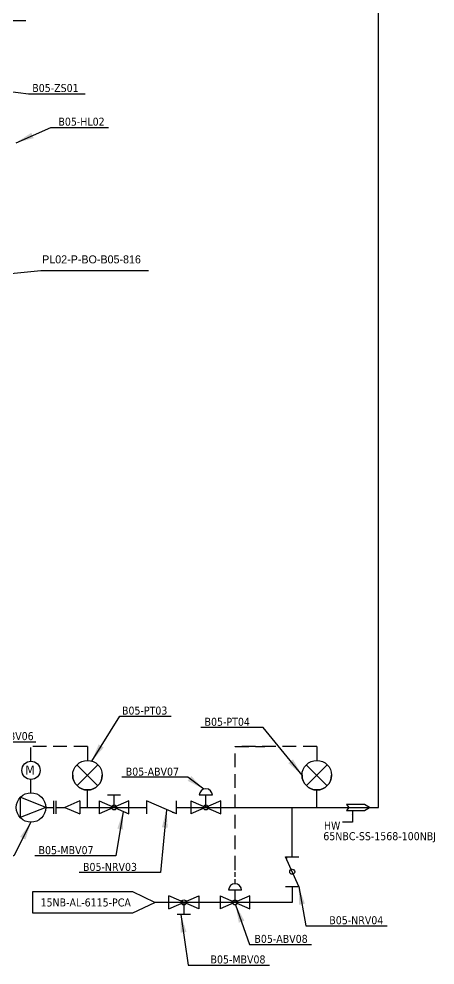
# Model space of a CAD drawing. Header units: millimetres. Extents: x -6314 to 11113, y -129 to 3675.
# Drawn here: x -3882 to -3302, y 965 to 2286 of the extents above; entities that cross this region are included whole.
import ezdxf

# ---------------------------------------------------------------- set-up
doc = ezdxf.new("R2010")
doc.units = ezdxf.units.MM
doc.linetypes.add('HIDDEN', pattern=[9.525, 6.35, -3.175])
for name, color, linetype in [('CA LINE', 5, 'Continuous'), ('Equipment', 123, 'Continuous'), ('HW LINE', 1, 'Continuous'), ('INTRUMENT', 3, 'HIDDEN'), ('Reference', 6, 'Continuous')]:
    doc.layers.add(name, color=color, linetype=linetype)
doc.dimstyles.new('ISO-25', dxfattribs={"dimtxt": 2.5, "dimasz": 2.5, "dimexe": 1.25, "dimexo": 0.625, "dimtad": 1, "dimtxsty": 'Standard', "dimcen": 2.5, "dimadec": 0, "dimazin": 0, "dimtfac": 1, "dimtmove": 0, "dimatfit": 3, "dimfxl": 1, "dimarcsym": 0})

msp = doc.modelspace()

# ---------------------------------------------------------------- linework, layer by layer
for p, q in [((-3380.7, 1184.9), (-3380.7, 2379.2)), ((-3830.6, 1184.9), (-3818.4, 1184.9)), ((-3797.6, 1184.9), (-3704.2, 1184.9)), ((-3662.6, 1184.9), (-3380.7, 1184.9)), ((-3510.3, 1116), (-3508.5, 1114.3)), ((-3508.5, 1114.3), (-3509.4, 1113.9))]:
    msp.add_line(p, q)
at = {"linetype": 'Continuous', "lineweight": -3}
for p, q in [((-3801.4, 1244.5), (-3772.2, 1215.3)), ((-3801.4, 1215.3), (-3772.2, 1244.5)), ((-3481.4, 1244.5), (-3452.3, 1215.3)), ((-3481.4, 1215.3), (-3452.3, 1244.5)), ((-3786.8, 1184.9), (-3786.8, 1209.3)), ((-3740.6, 1201.9), (-3758.8, 1201.9)), ((-3749.7, 1184.9), (-3749.7, 1201.9)), ((-3612.5, 1201.9), (-3630.7, 1201.9)), ((-3621.6, 1184.9), (-3621.6, 1201.9)), ((-3466.8, 1184.9), (-3466.8, 1209.3)), ((-3830.6, 1175.8), (-3830.6, 1194)), ((-3797.6, 1194), (-3818.4, 1184.9)), ((-3797.6, 1194), (-3797.6, 1175.8)), ((-3728.9, 1194), (-3770.5, 1175.8)), ((-3770.5, 1194), (-3728.9, 1175.8)), ((-3770.5, 1194), (-3770.5, 1175.8)), ((-3728.9, 1175.8), (-3728.9, 1194)), ((-3704.2, 1194), (-3704.2, 1175.8)), ((-3662.6, 1175.8), (-3662.6, 1194)), ((-3600.8, 1194), (-3642.4, 1175.8)), ((-3642.4, 1194), (-3600.8, 1175.8)), ((-3642.4, 1194), (-3642.4, 1175.8)), ((-3600.8, 1175.8), (-3600.8, 1194)), ((-3818.4, 1184.9), (-3797.6, 1175.8)), ((-3510.3, 1116), (-3492, 1116)), ((-3492, 1074.4), (-3510.3, 1116)), ((-3510.3, 1074.4), (-3492, 1074.4)), ((-3631.5, 1043.3), (-3673.1, 1061.5)), ((-3673.1, 1043.3), (-3631.5, 1061.5)), ((-3673.1, 1043.3), (-3673.1, 1061.5)), ((-3631.5, 1061.5), (-3631.5, 1043.3)), ((-3560.1, 1061.5), (-3601.7, 1043.3)), ((-3601.7, 1061.5), (-3560.1, 1043.3)), ((-3601.7, 1061.5), (-3601.7, 1043.3)), ((-3571.8, 1069.4), (-3590, 1069.4)), ((-3580.9, 1052.4), (-3580.9, 1069.4)), ((-3560.1, 1043.3), (-3560.1, 1061.5)), ((-3652.3, 1052.4), (-3652.3, 1035.4)), ((-3643.2, 1035.4), (-3661.4, 1035.4))]:
    msp.add_line(p, q, dxfattribs=at)
at = {"linetype": 'HIDDEN', "lineweight": -3}
msp.add_line((-3580.9, 1078.5), (-3580.9, 1098.2), dxfattribs=at)
for centre, radius in [((-3786.8, 1229.9), 20.6), ((-3466.8, 1229.9), 20.6), ((-3749.7, 1184.9), 3.45), ((-3621.6, 1184.9), 3.45), ((-3501.1, 1095.2), 3.45), ((-3652.3, 1052.4), 3.45), ((-3580.9, 1052.4), 3.45)]:
    msp.add_circle(centre, radius)
at = {"linetype": 'Continuous', "lineweight": -3}
for centre, radius, start, end in [((-3786.8, 1229.9), 20.6, 180, 0), ((-3466.8, 1229.9), 20.6, 180, 0), ((-3621.6, 1201.9), 9.1, 0, 180), ((-3580.9, 1069.4), 9.1, 0, 180)]:
    msp.add_arc(centre, radius, start, end, dxfattribs=at)
at = {"layer": 'CA LINE'}
for p, q in [((-3501.1, 1116), (-3501.1, 1184.9)), ((-3539.9, 1052.4), (-3692.9, 1052.4))]:
    msp.add_line(p, q, dxfattribs=at)
msp.add_lwpolyline([(-3501.1, 1074.4), (-3501.1, 1052.4), (-3539.9, 1052.4)], dxfattribs=at)
at = {"layer": 'Equipment'}
for p, q in [((-3865.6, 1205.5), (-3865.6, 1224)), ((-3845, 1184.9), (-3880.5, 1199.1)), ((-3880.5, 1199.1), (-3880.5, 1170.7)), ((-3833.8, 1175.8), (-3833.8, 1194)), ((-3845, 1184.9), (-3880.5, 1170.7)), ((-3845, 1184.9), (-3833.8, 1184.9))]:
    msp.add_line(p, q, dxfattribs=at)
for centre, radius in [((-3865.6, 1236.7), 12.7), ((-3865.6, 1184.9), 20.6)]:
    msp.add_circle(centre, radius, dxfattribs=at)
at = {"layer": 'HW LINE'}
msp.add_lwpolyline([(-3400, 1180.8), (-3393.1, 1184.9), (-3400, 1189), (-3425.4, 1189), (-3421.9, 1184.9), (-3425.4, 1180.8), (-3400, 1180.8)], close=True, dxfattribs=at)
at = {"layer": 'INTRUMENT', "linetype": 'HIDDEN', "lineweight": -3, "ltscale": 3}
for p, q in [((-3786.8, 1270.1), (-3865.6, 1270.1)), ((-3865.6, 1249.4), (-3865.6, 1270.1)), ((-3786.8, 1270.1), (-3786.8, 1250.5)), ((-3466.8, 1270.1), (-3580.9, 1270.1)), ((-3466.8, 1270.1), (-3466.8, 1250.5))]:
    msp.add_line(p, q, dxfattribs=at)
msp.add_lwpolyline([(-3580.9, 1098.2), (-3580.9, 1270.1), (-3539.1, 1270.1)], dxfattribs=at)
at = {"layer": 'Reference'}
msp.add_lwpolyline([(-3723.7, 1067), (-3863.3, 1067), (-3863.3, 1037.9), (-3723.7, 1037.9), (-3692.9, 1052.4)], close=True, dxfattribs=at)

# ---------------------------------------------------------------- texts
at = {"char_height": 11.166}
for s, insert, width, attachment_point in [('{\\fTahoma|b0|i0|c0|p34;B05-ZS01}', (-3863.8, 2194.7), 777.184, 1), ('{\\fTahoma|b0|i0|c0|p34;B05-HL02}', (-3762.8, 2147.7), 777.184, 3), ('PL02-P-BO-B05-816', (-3850, 1955.5), 635.627, 1), ('{\\fTahoma|b0|i0|c0|p34;B05-PT03}', (-3675.3, 1325.7), 777.184, 3), ('{\\fTahoma|b0|i0|c0|p34;B05-PT04}', (-3623.4, 1310.1), 777.184, 1), ('{\\fTahoma|b0|i0|c0|p34;B05-MBV06}', (-3861.8, 1290.1), 777.184, 3), ('{\\fTahoma|b0|i0|c0|p34;B05-ABV07}', (-3733.4, 1240.5), 777.184, 1), ('{\\fTahoma|b0|i0|c0|p34;HW}', (-3433.9, 1165.3), 777.184, 3), ('\\pxt9;{\\fTahoma|b0|i0|c0|p34;65NBC-SS-1568-100NBJ}', (-3457.7, 1150.4), 777.184, 1), ('{\\fTahoma|b0|i0|c0|p34;B05-MBV07}', (-3855, 1130.9), 777.184, 1), ('{\\fTahoma|b0|i0|c0|p34;B05-NRV03}', (-3793, 1107.5), 777.184, 1), ('{\\fTahoma|b0|i0|c0|p34;B05-NRV04}', (-3374, 1033.1), 777.184, 3), ('{\\fTahoma|b0|i0|c0|p34;B05-ABV08}', (-3479.5, 1007.1), 777.184, 3), ('{\\fTahoma|b0|i0|c0|p34;B05-MBV08}', (-3538.4, 978.4), 777.184, 3)]:
    msp.add_mtext(s, dxfattribs=dict(at, insert=insert, width=width, attachment_point=attachment_point))
at = {"insert": (-3726.3, 1057.9), "char_height": 11.166, "attachment_point": 3}
msp.add_mtext_dynamic_manual_height_columns('{\\fTahoma|b0|i0|c0|p34;15NB-AL-6115-PCA}', width=282.315, gutter_width=8.96, heights=[0], dxfattribs=at)
at = {"layer": 'Equipment', "color": 0, "insert": (-3860.4, 1230.7), "char_height": 12.759, "width": 337.19, "attachment_point": 9}
msp.add_mtext('{\\fTahoma|b0|i0|c0|p34;M}', dxfattribs=at)

# ---------------------------------------------------------------- leaders
at = {"linetype": 'Continuous', "lineweight": -3}
for points, override in [([(-4072.1, 2272.8), (-3966.5, 2283.5), (-3872.8, 2283.5)], {"dimscale": 10, "dimtad": 0}), ([(-3952.1, 2191.7), (-3869.2, 2181.2), (-3790.1, 2181.2)], {"dimscale": 10, "dimtad": 0}), ([(-3886.3, 2112.8), (-3837.7, 2134.2), (-3757.4, 2134.2)], {"dimscale": 10, "dimtad": 0}), ([(-3957.5, 1923.6), (-3851.9, 1934.3), (-3701.8, 1934.3)], {"dimscale": 10, "dimtad": 0}), ([(-3780.9, 1249.6), (-3741.8, 1312.2), (-3670, 1312.2)], {"dimscale": 10, "dimtad": 0}), ([(-3487.4, 1230), (-3541.8, 1296.6), (-3628.8, 1296.6)], {"dimscale": 10, "dimtad": 0}), ([(-3962, 1201.9), (-3944.4, 1276.6), (-3858.6, 1276.6)], {"dimscale": 10, "dimtad": 0}), ([(-3624.4, 1210.5), (-3646.7, 1227), (-3738.7, 1227)], {"dimscale": 10, "dimtad": 0}), ([(-3662.6, 1175.8), (-3704.2, 1194)], {"dimscale": 2.5, "dimgap": 0.625, "dimtad": 0}), ([(-3737, 1179.4), (-3747.1, 1117.4), (-3860.4, 1117.4)], {"dimscale": 10, "dimtad": 0}), ([(-3676.4, 1181.8), (-3685.1, 1094), (-3798.4, 1094)], {"dimscale": 10, "dimtad": 0}), ([(-3865.6, 1164.3), (-3889.5, 1117.6), (-4031.2, 1117.6)], {"dimscale": 10, "dimtad": 0}), ([(-3492, 1074.4), (-3481.9, 1019.6), (-3368.6, 1019.6)], {"dimscale": 10, "dimtad": 0}), ([(-3580, 1049.1), (-3560.5, 993.6), (-3474.2, 993.6)], {"dimscale": 10, "dimtad": 0}), ([(-3656.3, 1035.4), (-3646.2, 964.9), (-3533, 964.9)], {"dimscale": 10, "dimtad": 0})]:
    msp.add_leader(points, dimstyle='ISO-25', override=override, dxfattribs=at)
at = {"layer": 'HW LINE'}
msp.add_leader([(-3416.9, 1180.8), (-3416.9, 1164.4), (-3430.7, 1164.4)], dimstyle='ISO-25', override={"dimscale": 2.5, "dimgap": 0.625, "dimtad": 0}, dxfattribs=at)

doc.saveas('drawing.dxf')
